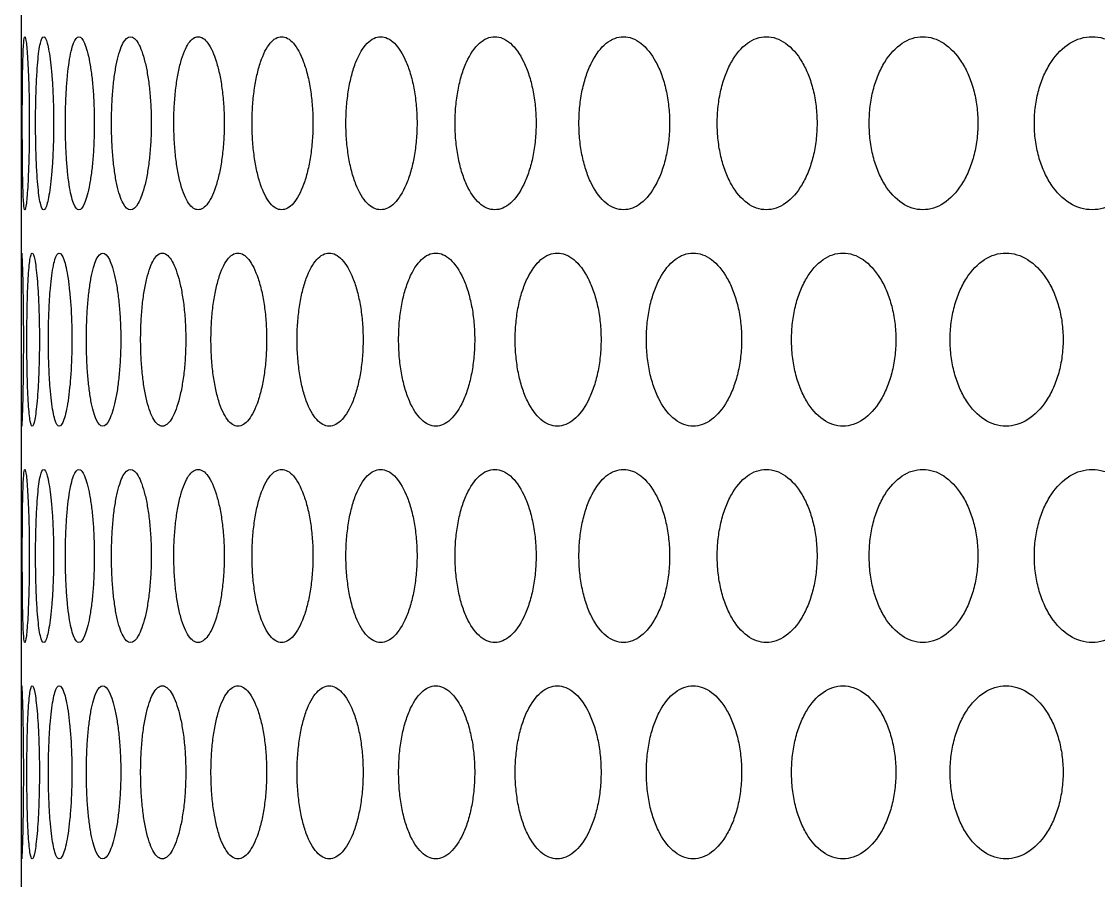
# Model space of a CAD drawing. Header units: millimetres. Extents: x 324 to 7054, y -67 to 2159.
# Drawn here: x 543.51 to 593.29, y 344 to 383.7 of the extents above; entities that cross this region are included whole.
import ezdxf

# ---------------------------------------------------------------- set-up
doc = ezdxf.new("R2010")
doc.units = ezdxf.units.MM
doc.header["$LTSCALE"] = 153.67
doc.layers.get('0').update_dxf_attribs({"linetype": 'CONTINUOUS'})
doc.layers.add('02___PRT_ALL_AXES', color=7, linetype='CONTINUOUS')

msp = doc.modelspace()

# ---------------------------------------------------------------- linework, layer by layer
at = {"linetype": 'Continuous'}
msp.add_line((543.51376, 232.49176), (543.51376, 776), dxfattribs=at)
at = {"layer": '02___PRT_ALL_AXES', "linetype": 'Continuous'}
for points, knots in [([(543.54897, 379), (543.54898, 379.26583), (543.54997, 379.78945), (543.55458, 380.54514), (543.56255, 381.23528), (543.57847, 382.04859), (543.60958, 382.7909), (543.66656, 383.10456), (543.73722, 382.79082), (543.79596, 382.05038), (543.83408, 381.2386), (543.85614, 380.54817), (543.8703, 379.79095), (543.87352, 379.2663), (543.87355, 379)], [0, 0, 0, 0, 0.0625, 0.125, 0.1875, 0.25, 0.375, 0.5, 0.625, 0.75, 0.8125, 0.875, 0.9375, 1, 1, 1, 1]), ([(544.1631, 379), (544.16313, 379.26583), (544.16742, 379.78945), (544.1867, 380.54514), (544.21818, 381.23528), (544.27648, 382.04859), (544.37808, 382.7909), (544.5352, 383.10456), (544.70566, 382.79082), (544.83471, 382.05038), (544.9151, 381.2386), (544.96067, 380.54817), (544.98953, 379.79095), (544.99606, 379.2663), (544.9961, 379)], [0, 0, 0, 0, 0.0625, 0.125, 0.1875, 0.25, 0.375, 0.5, 0.625, 0.75, 0.8125, 0.875, 0.9375, 1, 1, 1, 1]), ([(545.53917, 379), (545.53923, 379.26583), (545.5468, 379.78945), (545.58068, 380.54514), (545.63554, 381.23528), (545.73598, 382.04859), (545.90767, 382.7909), (546.1643, 383.10456), (546.43388, 382.79082), (546.63272, 382.05038), (546.75506, 381.2386), (546.82397, 380.54817), (546.8674, 379.79095), (546.87721, 379.2663), (546.87727, 379)], [0, 0, 0, 0, 0.0625, 0.125, 0.1875, 0.25, 0.375, 0.5, 0.625, 0.75, 0.8125, 0.875, 0.9375, 1, 1, 1, 1]), ([(547.67169, 379), (547.67177, 379.26583), (547.6826, 379.78945), (547.73093, 380.54514), (547.80896, 381.23528), (547.95114, 382.04859), (548.19223, 382.7909), (548.54734, 383.10456), (548.91497, 382.79082), (549.1828, 382.05038), (549.34661, 381.2386), (549.43857, 380.54817), (549.4964, 379.79095), (549.50944, 379.2663), (549.50953, 379)], [0, 0, 0, 0, 0.0625, 0.125, 0.1875, 0.25, 0.375, 0.5, 0.625, 0.75, 0.8125, 0.875, 0.9375, 1, 1, 1, 1]), ([(550.55212, 379), (550.55221, 379.26583), (550.56625, 379.78945), (550.62886, 380.54514), (550.72974, 381.23528), (550.91309, 382.04859), (551.22262, 382.7909), (551.67478, 383.10456), (552.13898, 382.79082), (552.47474, 382.05038), (552.67935, 381.2386), (552.794, 380.54817), (552.866, 379.79095), (552.88223, 379.2663), (552.88234, 379)], [0, 0, 0, 0, 0.0625, 0.125, 0.1875, 0.25, 0.375, 0.5, 0.625, 0.75, 0.8125, 0.875, 0.9375, 1, 1, 1, 1]), ([(554.16892, 379), (554.16904, 379.26583), (554.18623, 379.78945), (554.26285, 380.54514), (554.38618, 381.23528), (554.60997, 382.04859), (554.98669, 382.7909), (555.53411, 383.10456), (556.09303, 382.79082), (556.49536, 382.05038), (556.73996, 381.2386), (556.87683, 380.54817), (556.96272, 379.79095), (556.98207, 379.2663), (556.9822, 379)], [0, 0, 0, 0, 0.0625, 0.125, 0.1875, 0.25, 0.375, 0.5, 0.625, 0.75, 0.8125, 0.875, 0.9375, 1, 1, 1, 1]), ([(558.50763, 379), (558.50776, 379.26583), (558.52804, 379.78945), (558.61837, 380.54514), (558.76365, 381.23528), (559.02698, 382.04859), (559.4694, 382.7909), (560.10987, 383.10456), (560.76126, 382.79082), (561.22856, 382.05038), (561.51217, 381.2386), (561.67073, 380.54817), (561.77015, 379.79095), (561.79255, 379.2663), (561.79269, 379)], [0, 0, 0, 0, 0.0625, 0.125, 0.1875, 0.25, 0.375, 0.5, 0.625, 0.75, 0.8125, 0.875, 0.9375, 1, 1, 1, 1]), ([(563.55087, 379), (563.55102, 379.26583), (563.5743, 379.78945), (563.67798, 380.54514), (563.84463, 381.23528), (564.14645, 382.04859), (564.65278, 382.7909), (565.38375, 383.10456), (566.12501, 382.79082), (566.65541, 382.05038), (566.97689, 381.2386), (567.1565, 380.54817), (567.26906, 379.79095), (567.29441, 379.2663), (567.29457, 379)], [0, 0, 0, 0, 0.0625, 0.125, 0.1875, 0.25, 0.375, 0.5, 0.625, 0.75, 0.8125, 0.875, 0.9375, 1, 1, 1, 1]), ([(569.27845, 379), (569.27862, 379.26583), (569.30481, 379.78945), (569.42143, 380.54514), (569.60878, 381.23528), (569.94788, 382.04859), (570.5161, 382.7909), (571.33464, 383.10456), (572.16281, 382.79082), (572.75417, 382.05038), (573.11225, 381.2386), (573.31217, 380.54817), (573.43743, 379.79095), (573.46563, 379.2663), (573.46581, 379)], [0, 0, 0, 0, 0.0625, 0.125, 0.1875, 0.25, 0.375, 0.5, 0.625, 0.75, 0.8125, 0.875, 0.9375, 1, 1, 1, 1]), ([(575.66745, 379), (575.66764, 379.26583), (575.69664, 379.78945), (575.82572, 380.54514), (576.03302, 381.23528), (576.40804, 382.04859), (577.03589, 382.7909), (577.93872, 383.10456), (578.85047, 382.79082), (579.50044, 382.05038), (579.89367, 381.2386), (580.11312, 380.54817), (580.25057, 379.79095), (580.28151, 379.2663), (580.28171, 379)], [0, 0, 0, 0, 0.0625, 0.125, 0.1875, 0.25, 0.375, 0.5, 0.625, 0.75, 0.8125, 0.875, 0.9375, 1, 1, 1, 1]), ([(582.69229, 379), (582.6925, 379.26583), (582.72419, 379.78945), (582.86522, 380.54514), (583.09165, 381.23528), (583.50109, 382.04859), (584.18604, 382.7909), (585.16954, 383.10456), (586.16123, 382.79082), (586.86721, 382.05038), (587.29402, 381.2386), (587.53212, 380.54817), (587.6812, 379.79095), (587.71476, 379.2663), (587.71498, 379)], [0, 0, 0, 0, 0.0625, 0.125, 0.1875, 0.25, 0.375, 0.5, 0.625, 0.75, 0.8125, 0.875, 0.9375, 1, 1, 1, 1]), ([(590.32485, 379), (590.32508, 379.26583), (590.35933, 379.78945), (590.51175, 380.54514), (590.7564, 381.23528), (591.19862, 382.04859), (591.93793, 382.7909), (592.99818, 383.10456), (594.06584, 382.79082), (594.825, 382.05038), (595.28367, 381.2386), (595.53947, 380.54817), (595.6996, 379.79095), (595.73563, 379.2663), (595.73587, 379)], [0, 0, 0, 0, 0.0625, 0.125, 0.1875, 0.25, 0.375, 0.5, 0.625, 0.75, 0.8125, 0.875, 0.9375, 1, 1, 1, 1]), ([(543.87355, 379), (543.87352, 378.73417), (543.87031, 378.21055), (543.85621, 377.45486), (543.83421, 376.76472), (543.79609, 375.95141), (543.73727, 375.2091), (543.66644, 374.89544), (543.60963, 375.20918), (543.57853, 375.94962), (543.5626, 376.7614), (543.5546, 377.45183), (543.54998, 378.20905), (543.54898, 378.7337), (543.54897, 379)], [0, 0, 0, 0, 0.0625, 0.125, 0.1875, 0.25, 0.375, 0.5, 0.625, 0.75, 0.8125, 0.875, 0.9375, 1, 1, 1, 1]), ([(544.9961, 379), (544.99606, 378.73417), (544.98955, 378.21055), (544.96082, 377.45486), (544.91537, 376.76472), (544.83498, 375.95141), (544.70579, 375.2091), (544.53489, 374.89544), (544.37821, 375.20918), (544.27668, 375.94962), (544.21837, 376.7614), (544.1868, 377.45183), (544.16744, 378.20905), (544.16313, 378.7337), (544.1631, 379)], [0, 0, 0, 0, 0.0625, 0.125, 0.1875, 0.25, 0.375, 0.5, 0.625, 0.75, 0.8125, 0.875, 0.9375, 1, 1, 1, 1]), ([(546.87727, 379), (546.8772, 378.73417), (546.86743, 378.21055), (546.82418, 377.45486), (546.75548, 376.76472), (546.63313, 375.95141), (546.43409, 375.2091), (546.1638, 374.89544), (545.90788, 375.20918), (545.73632, 375.94962), (545.63588, 376.7614), (545.58085, 377.45183), (545.54683, 378.20905), (545.53922, 378.7337), (545.53917, 379)], [0, 0, 0, 0, 0.0625, 0.125, 0.1875, 0.25, 0.375, 0.5, 0.625, 0.75, 0.8125, 0.875, 0.9375, 1, 1, 1, 1]), ([(549.50953, 379), (549.50944, 378.73417), (549.49645, 378.21055), (549.43885, 377.45486), (549.34716, 376.76472), (549.18335, 375.95141), (548.91525, 375.2091), (548.54665, 374.89544), (548.19252, 375.20918), (547.95162, 375.94962), (547.80944, 376.7614), (547.73117, 377.45183), (547.68264, 378.20905), (547.67176, 378.7337), (547.67169, 379)], [0, 0, 0, 0, 0.0625, 0.125, 0.1875, 0.25, 0.375, 0.5, 0.625, 0.75, 0.8125, 0.875, 0.9375, 1, 1, 1, 1]), ([(552.88234, 379), (552.88223, 378.73417), (552.86606, 378.21055), (552.79436, 377.45486), (552.68004, 376.76472), (552.47542, 375.95141), (552.13934, 375.2091), (551.67391, 374.89544), (551.22298, 375.20918), (550.91371, 375.94962), (550.73035, 376.7614), (550.62917, 377.45183), (550.56631, 378.20905), (550.55221, 378.7337), (550.55212, 379)], [0, 0, 0, 0, 0.0625, 0.125, 0.1875, 0.25, 0.375, 0.5, 0.625, 0.75, 0.8125, 0.875, 0.9375, 1, 1, 1, 1]), ([(556.9822, 379), (556.98207, 378.73417), (556.96279, 378.21055), (556.87726, 377.45486), (556.74078, 376.76472), (556.49618, 375.95141), (556.09346, 375.2091), (555.53306, 374.89544), (554.98713, 375.20918), (554.61072, 375.94962), (554.38693, 376.7614), (554.26324, 377.45183), (554.1863, 378.20905), (554.16904, 378.7337), (554.16892, 379)], [0, 0, 0, 0, 0.0625, 0.125, 0.1875, 0.25, 0.375, 0.5, 0.625, 0.75, 0.8125, 0.875, 0.9375, 1, 1, 1, 1]), ([(561.79269, 379), (561.79254, 378.73417), (561.77024, 378.21055), (561.67122, 377.45486), (561.51313, 376.76472), (561.22951, 375.95141), (560.76177, 375.2091), (560.10864, 374.89544), (559.4699, 375.20918), (559.02787, 375.94962), (558.76453, 376.7614), (558.61883, 377.45183), (558.52812, 378.20905), (558.50776, 378.7337), (558.50763, 379)], [0, 0, 0, 0, 0.0625, 0.125, 0.1875, 0.25, 0.375, 0.5, 0.625, 0.75, 0.8125, 0.875, 0.9375, 1, 1, 1, 1]), ([(567.29457, 379), (567.29441, 378.73417), (567.26915, 378.21055), (567.15706, 377.45486), (566.97798, 376.76472), (566.65649, 375.95141), (566.12559, 375.2091), (565.38235, 374.89544), (564.65336, 375.20918), (564.14747, 375.94962), (563.84564, 376.7614), (563.6785, 377.45183), (563.57439, 378.20905), (563.55102, 378.7337), (563.55087, 379)], [0, 0, 0, 0, 0.0625, 0.125, 0.1875, 0.25, 0.375, 0.5, 0.625, 0.75, 0.8125, 0.875, 0.9375, 1, 1, 1, 1]), ([(573.46581, 379), (573.46563, 378.73417), (573.43753, 378.21055), (573.3128, 377.45486), (573.11345, 376.76472), (572.75537, 375.95141), (572.16345, 375.2091), (571.33308, 374.89544), (570.51675, 375.20918), (569.94902, 375.94962), (569.60992, 376.7614), (569.42201, 377.45183), (569.30491, 378.20905), (569.27862, 378.7337), (569.27845, 379)], [0, 0, 0, 0, 0.0625, 0.125, 0.1875, 0.25, 0.375, 0.5, 0.625, 0.75, 0.8125, 0.875, 0.9375, 1, 1, 1, 1]), ([(580.28171, 379), (580.2815, 378.73417), (580.25068, 378.21055), (580.11381, 377.45486), (579.89499, 376.76472), (579.50176, 375.95141), (578.85118, 375.2091), (577.93699, 374.89544), (577.0366, 375.20918), (576.40931, 375.94962), (576.03428, 376.7614), (575.82636, 377.45183), (575.69674, 378.20905), (575.66764, 378.7337), (575.66745, 379)], [0, 0, 0, 0, 0.0625, 0.125, 0.1875, 0.25, 0.375, 0.5, 0.625, 0.75, 0.8125, 0.875, 0.9375, 1, 1, 1, 1]), ([(587.71498, 379), (587.71475, 378.73417), (587.68133, 378.21055), (587.53286, 377.45486), (587.29546, 376.76472), (586.86864, 375.95141), (586.16201, 375.2091), (585.16767, 374.89544), (584.18681, 375.20918), (583.50247, 375.94962), (583.09302, 376.7614), (582.86592, 377.45183), (582.7243, 378.20905), (582.6925, 378.7337), (582.69229, 379)], [0, 0, 0, 0, 0.0625, 0.125, 0.1875, 0.25, 0.375, 0.5, 0.625, 0.75, 0.8125, 0.875, 0.9375, 1, 1, 1, 1]), ([(595.73587, 379), (595.73563, 378.73417), (595.69973, 378.21055), (595.54027, 377.45486), (595.28522, 376.76472), (594.82653, 375.95141), (594.06667, 375.2091), (592.99616, 374.89544), (591.93877, 375.20918), (591.20011, 375.94962), (590.75789, 376.7614), (590.51251, 377.45183), (590.35946, 378.20905), (590.32508, 378.7337), (590.32485, 379)], [0, 0, 0, 0, 0.0625, 0.125, 0.1875, 0.25, 0.375, 0.5, 0.625, 0.75, 0.8125, 0.875, 0.9375, 1, 1, 1, 1]), ([(543.51376, 372.64766), (543.51376, 372.66388), (543.51391, 372.88757), (543.51862, 373.10456), (543.53924, 372.79082), (543.56273, 372.05038), (543.57964, 371.2386), (543.5899, 370.54817), (543.59669, 369.79095), (543.59826, 369.2663), (543.59827, 369)], [0, 0, 0, 0, 0.01486274, 0.21189019, 0.40891765, 0.6059451, 0.70445882, 0.80297255, 0.90148627, 1, 1, 1, 1]), ([(543.76057, 369), (543.76059, 369.26583), (543.76323, 369.78945), (543.77518, 370.54514), (543.79491, 371.23528), (543.83204, 372.04859), (543.89843, 372.7909), (544.00553, 373.10456), (544.12615, 372.79082), (544.2201, 372.05038), (544.27938, 371.2386), (544.31321, 370.54817), (544.33473, 369.79095), (544.33961, 369.2663), (544.33964, 369)], [0, 0, 0, 0, 0.0625, 0.125, 0.1875, 0.25, 0.375, 0.5, 0.625, 0.75, 0.8125, 0.875, 0.9375, 1, 1, 1, 1]), ([(544.75617, 369), (544.75621, 369.26583), (544.76214, 369.78945), (544.78873, 370.54514), (544.83193, 371.23528), (544.91134, 372.04859), (545.04805, 372.7909), (545.25503, 373.10456), (545.47516, 372.79082), (545.63919, 372.05038), (545.7406, 371.2386), (545.79787, 370.54817), (545.83403, 369.79095), (545.8422, 369.2663), (545.84226, 369)], [0, 0, 0, 0, 0.0625, 0.125, 0.1875, 0.25, 0.375, 0.5, 0.625, 0.75, 0.8125, 0.875, 0.9375, 1, 1, 1, 1]), ([(546.51134, 369), (546.5114, 369.26583), (546.52061, 369.78945), (546.56174, 370.54514), (546.62822, 371.23528), (546.74959, 372.04859), (546.95608, 372.7909), (547.2621, 373.10456), (547.58087, 372.79082), (547.81432, 372.05038), (547.95747, 371.2386), (548.03794, 370.54817), (548.08859, 369.79095), (548.10003, 369.2663), (548.1001, 369)], [0, 0, 0, 0, 0.0625, 0.125, 0.1875, 0.25, 0.375, 0.5, 0.625, 0.75, 0.8125, 0.875, 0.9375, 1, 1, 1, 1]), ([(549.01907, 369), (549.01915, 369.26583), (549.03159, 369.78945), (549.08709, 370.54514), (549.17659, 371.23528), (549.33944, 372.04859), (549.61488, 372.7909), (550.01872, 373.10456), (550.43485, 372.79082), (550.73679, 372.05038), (550.92109, 371.2386), (551.02445, 370.54817), (551.0894, 369.79095), (551.10404, 369.2663), (551.10414, 369)], [0, 0, 0, 0, 0.0625, 0.125, 0.1875, 0.25, 0.375, 0.5, 0.625, 0.75, 0.8125, 0.875, 0.9375, 1, 1, 1, 1]), ([(552.26931, 369), (552.26942, 369.26583), (552.28504, 369.78945), (552.35469, 370.54514), (552.46685, 371.23528), (552.67052, 372.04859), (553.01382, 372.7909), (553.51386, 373.10456), (554.02567, 372.79082), (554.3949, 372.05038), (554.61962, 371.2386), (554.74544, 370.54817), (554.82443, 369.79095), (554.84223, 369.2663), (554.84234, 369)], [0, 0, 0, 0, 0.0625, 0.125, 0.1875, 0.25, 0.375, 0.5, 0.625, 0.75, 0.8125, 0.875, 0.9375, 1, 1, 1, 1]), ([(556.24906, 369), (556.24918, 369.26583), (556.26793, 369.78945), (556.35145, 370.54514), (556.48581, 371.23528), (556.7295, 372.04859), (557.13927, 372.7909), (557.73351, 373.10456), (558.33897, 372.79082), (558.77401, 372.05038), (559.03824, 371.2386), (559.18603, 370.54817), (559.27873, 369.79095), (559.29962, 369.2663), (559.29975, 369)], [0, 0, 0, 0, 0.0625, 0.125, 0.1875, 0.25, 0.375, 0.5, 0.625, 0.75, 0.8125, 0.875, 0.9375, 1, 1, 1, 1]), ([(560.94238, 369), (560.94252, 369.26583), (560.96431, 369.78945), (561.06137, 370.54514), (561.21741, 371.23528), (561.50012, 372.04859), (561.97474, 372.7909), (562.6608, 373.10456), (563.35748, 372.79082), (563.85658, 372.05038), (564.15927, 371.2386), (564.32844, 370.54817), (564.43448, 369.79095), (564.45837, 369.2663), (564.45852, 369)], [0, 0, 0, 0, 0.0625, 0.125, 0.1875, 0.25, 0.375, 0.5, 0.625, 0.75, 0.8125, 0.875, 0.9375, 1, 1, 1, 1]), ([(566.33048, 369), (566.33065, 369.26583), (566.3554, 369.78945), (566.4656, 370.54514), (566.64269, 371.23528), (566.96331, 372.04859), (567.50086, 372.7909), (568.276, 373.10456), (569.0611, 372.79082), (569.62227, 372.05038), (569.96221, 371.2386), (570.15207, 370.54817), (570.27104, 369.79095), (570.29783, 369.2663), (570.29801, 369)], [0, 0, 0, 0, 0.0625, 0.125, 0.1875, 0.25, 0.375, 0.5, 0.625, 0.75, 0.8125, 0.875, 0.9375, 1, 1, 1, 1]), ([(572.39181, 369), (572.39199, 369.26583), (572.4196, 369.78945), (572.54251, 370.54514), (572.73994, 371.23528), (573.09717, 372.04859), (573.69551, 372.7909), (574.55662, 373.10456), (575.42702, 372.79082), (576.048, 372.05038), (576.42384, 371.2386), (576.63363, 370.54817), (576.76505, 369.79095), (576.79463, 369.2663), (576.79483, 369)], [0, 0, 0, 0, 0.0625, 0.125, 0.1875, 0.25, 0.375, 0.5, 0.625, 0.75, 0.8125, 0.875, 0.9375, 1, 1, 1, 1]), ([(579.10209, 369), (579.10229, 369.26583), (579.13265, 369.78945), (579.26777, 370.54514), (579.48475, 371.23528), (579.87717, 372.04859), (580.5339, 372.7909), (581.47754, 373.10456), (582.42974, 372.79082), (583.10805, 372.05038), (583.51827, 371.2386), (583.74717, 370.54817), (583.8905, 369.79095), (583.92276, 369.2663), (583.92298, 369)], [0, 0, 0, 0, 0.0625, 0.125, 0.1875, 0.25, 0.375, 0.5, 0.625, 0.75, 0.8125, 0.875, 0.9375, 1, 1, 1, 1]), ([(586.43446, 369), (586.43468, 369.26583), (586.46766, 369.78945), (586.61446, 370.54514), (586.85012, 371.23528), (587.27617, 372.04859), (587.98865, 372.7909), (589.01104, 373.10456), (590.04123, 372.79082), (590.77416, 372.05038), (591.21713, 371.2386), (591.4642, 370.54817), (591.61888, 369.79095), (591.6537, 369.2663), (591.65392, 369)], [0, 0, 0, 0, 0.0625, 0.125, 0.1875, 0.25, 0.375, 0.5, 0.625, 0.75, 0.8125, 0.875, 0.9375, 1, 1, 1, 1]), ([(543.59827, 369), (543.59826, 368.73417), (543.5967, 368.21055), (543.58994, 367.45486), (543.5797, 366.76472), (543.56278, 365.95141), (543.53925, 365.2091), (543.51859, 364.89544), (543.51391, 365.11256), (543.51376, 365.33602), (543.51376, 365.35237)], [0, 0, 0, 0, 0.09850114, 0.19700229, 0.29550343, 0.39400458, 0.59100686, 0.78800915, 0.98501144, 1, 1, 1, 1]), ([(544.33964, 369), (544.33961, 368.73417), (544.33475, 368.21055), (544.31332, 367.45486), (544.27958, 366.76472), (544.22029, 365.95141), (544.12624, 365.2091), (544.00532, 364.89544), (543.89852, 365.20918), (543.83217, 365.94962), (543.79504, 366.7614), (543.77524, 367.45183), (543.76324, 368.20905), (543.76058, 368.7337), (543.76057, 369)], [0, 0, 0, 0, 0.0625, 0.125, 0.1875, 0.25, 0.375, 0.5, 0.625, 0.75, 0.8125, 0.875, 0.9375, 1, 1, 1, 1]), ([(545.84226, 369), (545.8422, 368.73417), (545.83406, 368.21055), (545.79805, 367.45486), (545.74095, 366.76472), (545.63953, 365.95141), (545.47533, 365.2091), (545.25462, 364.89544), (545.04822, 365.20918), (544.91161, 365.94962), (544.83219, 366.7614), (544.78887, 367.45183), (544.76216, 368.20905), (544.7562, 368.7337), (544.75617, 369)], [0, 0, 0, 0, 0.0625, 0.125, 0.1875, 0.25, 0.375, 0.5, 0.625, 0.75, 0.8125, 0.875, 0.9375, 1, 1, 1, 1]), ([(548.1001, 369), (548.10003, 368.73417), (548.08864, 368.21055), (548.03819, 367.45486), (547.95795, 366.76472), (547.8148, 365.95141), (547.58111, 365.2091), (547.26151, 364.89544), (546.95633, 365.20918), (546.75, 365.94962), (546.62862, 366.7614), (546.56194, 367.45183), (546.52064, 368.20905), (546.5114, 368.7337), (546.51134, 369)], [0, 0, 0, 0, 0.0625, 0.125, 0.1875, 0.25, 0.375, 0.5, 0.625, 0.75, 0.8125, 0.875, 0.9375, 1, 1, 1, 1]), ([(551.10414, 369), (551.10404, 368.73417), (551.08945, 368.21055), (551.02477, 367.45486), (550.92172, 366.76472), (550.73741, 365.95141), (550.43517, 365.2091), (550.01794, 364.89544), (549.61521, 365.20918), (549.33999, 365.94962), (549.17713, 366.7614), (549.08737, 367.45183), (549.03164, 368.20905), (549.01915, 368.7337), (549.01907, 369)], [0, 0, 0, 0, 0.0625, 0.125, 0.1875, 0.25, 0.375, 0.5, 0.625, 0.75, 0.8125, 0.875, 0.9375, 1, 1, 1, 1]), ([(554.84234, 369), (554.84223, 368.73417), (554.82449, 368.21055), (554.74584, 367.45486), (554.62038, 366.76472), (554.39565, 365.95141), (554.02607, 365.2091), (553.5129, 364.89544), (553.01421, 365.20918), (552.67121, 365.94962), (552.46753, 366.7614), (552.35504, 367.45183), (552.2851, 368.20905), (552.26941, 368.7337), (552.26931, 369)], [0, 0, 0, 0, 0.0625, 0.125, 0.1875, 0.25, 0.375, 0.5, 0.625, 0.75, 0.8125, 0.875, 0.9375, 1, 1, 1, 1]), ([(559.29975, 369), (559.29961, 368.73417), (559.27881, 368.21055), (559.18649, 367.45486), (559.03913, 366.76472), (558.77489, 365.95141), (558.33944, 365.2091), (557.73237, 364.89544), (557.13974, 365.20918), (556.73032, 365.94962), (556.48663, 366.7614), (556.35186, 367.45183), (556.268, 368.20905), (556.24918, 368.7337), (556.24906, 369)], [0, 0, 0, 0, 0.0625, 0.125, 0.1875, 0.25, 0.375, 0.5, 0.625, 0.75, 0.8125, 0.875, 0.9375, 1, 1, 1, 1]), ([(564.45852, 369), (564.45836, 368.73417), (564.43457, 368.21055), (564.32896, 367.45486), (564.16029, 366.76472), (563.85759, 365.95141), (563.35802, 365.2091), (562.65949, 364.89544), (561.97528, 365.20918), (561.50108, 365.94962), (561.21836, 366.7614), (561.06185, 367.45183), (560.96439, 368.20905), (560.94252, 368.7337), (560.94238, 369)], [0, 0, 0, 0, 0.0625, 0.125, 0.1875, 0.25, 0.375, 0.5, 0.625, 0.75, 0.8125, 0.875, 0.9375, 1, 1, 1, 1]), ([(570.29801, 369), (570.29783, 368.73417), (570.27114, 368.21055), (570.15267, 367.45486), (569.96336, 366.76472), (569.62341, 365.95141), (569.06171, 365.2091), (568.27451, 364.89544), (567.50147, 365.20918), (566.96439, 365.94962), (566.64376, 366.7614), (566.46615, 367.45183), (566.35549, 368.20905), (566.33064, 368.7337), (566.33048, 369)], [0, 0, 0, 0, 0.0625, 0.125, 0.1875, 0.25, 0.375, 0.5, 0.625, 0.75, 0.8125, 0.875, 0.9375, 1, 1, 1, 1]), ([(576.79483, 369), (576.79463, 368.73417), (576.76516, 368.21055), (576.63429, 367.45486), (576.4251, 366.76472), (576.04926, 365.95141), (575.42769, 365.2091), (574.55498, 364.89544), (573.69619, 365.20918), (573.09838, 365.94962), (572.74114, 366.7614), (572.54312, 367.45183), (572.4197, 368.20905), (572.39199, 368.7337), (572.39181, 369)], [0, 0, 0, 0, 0.0625, 0.125, 0.1875, 0.25, 0.375, 0.5, 0.625, 0.75, 0.8125, 0.875, 0.9375, 1, 1, 1, 1]), ([(583.92298, 369), (583.92276, 368.73417), (583.89062, 368.21055), (583.74788, 367.45486), (583.51966, 366.76472), (583.10943, 365.95141), (582.43048, 365.2091), (581.47574, 364.89544), (580.53464, 365.20918), (579.8785, 365.94962), (579.48607, 366.7614), (579.26845, 367.45183), (579.13276, 368.20905), (579.10228, 368.7337), (579.10209, 369)], [0, 0, 0, 0, 0.0625, 0.125, 0.1875, 0.25, 0.375, 0.5, 0.625, 0.75, 0.8125, 0.875, 0.9375, 1, 1, 1, 1]), ([(591.65392, 369), (591.65369, 368.73417), (591.61901, 368.21055), (591.46497, 367.45486), (591.21862, 366.76472), (590.77565, 365.95141), (590.04203, 365.2091), (589.00909, 364.89544), (587.98946, 365.20918), (587.2776, 365.94962), (586.85155, 366.7614), (586.6152, 367.45183), (586.46779, 368.20905), (586.43468, 368.7337), (586.43446, 369)], [0, 0, 0, 0, 0.0625, 0.125, 0.1875, 0.25, 0.375, 0.5, 0.625, 0.75, 0.8125, 0.875, 0.9375, 1, 1, 1, 1]), ([(543.54897, 359), (543.54898, 359.26583), (543.54997, 359.78945), (543.55458, 360.54514), (543.56255, 361.23528), (543.57847, 362.04859), (543.60958, 362.7909), (543.66656, 363.10456), (543.73722, 362.79082), (543.79596, 362.05038), (543.83408, 361.2386), (543.85614, 360.54817), (543.8703, 359.79095), (543.87352, 359.2663), (543.87355, 359)], [0, 0, 0, 0, 0.0625, 0.125, 0.1875, 0.25, 0.375, 0.5, 0.625, 0.75, 0.8125, 0.875, 0.9375, 1, 1, 1, 1]), ([(544.1631, 359), (544.16313, 359.26583), (544.16742, 359.78945), (544.1867, 360.54514), (544.21818, 361.23528), (544.27648, 362.04859), (544.37808, 362.7909), (544.5352, 363.10456), (544.70566, 362.79082), (544.83471, 362.05038), (544.9151, 361.2386), (544.96067, 360.54817), (544.98953, 359.79095), (544.99606, 359.2663), (544.9961, 359)], [0, 0, 0, 0, 0.0625, 0.125, 0.1875, 0.25, 0.375, 0.5, 0.625, 0.75, 0.8125, 0.875, 0.9375, 1, 1, 1, 1]), ([(545.53917, 359), (545.53923, 359.26583), (545.5468, 359.78945), (545.58068, 360.54514), (545.63554, 361.23528), (545.73598, 362.04859), (545.90767, 362.7909), (546.1643, 363.10456), (546.43388, 362.79082), (546.63272, 362.05038), (546.75506, 361.2386), (546.82397, 360.54817), (546.8674, 359.79095), (546.87721, 359.2663), (546.87727, 359)], [0, 0, 0, 0, 0.0625, 0.125, 0.1875, 0.25, 0.375, 0.5, 0.625, 0.75, 0.8125, 0.875, 0.9375, 1, 1, 1, 1]), ([(547.67169, 359), (547.67177, 359.26583), (547.6826, 359.78945), (547.73093, 360.54514), (547.80896, 361.23528), (547.95114, 362.04859), (548.19223, 362.7909), (548.54734, 363.10456), (548.91497, 362.79082), (549.1828, 362.05038), (549.34661, 361.2386), (549.43857, 360.54817), (549.4964, 359.79095), (549.50944, 359.2663), (549.50953, 359)], [0, 0, 0, 0, 0.0625, 0.125, 0.1875, 0.25, 0.375, 0.5, 0.625, 0.75, 0.8125, 0.875, 0.9375, 1, 1, 1, 1]), ([(550.55212, 359), (550.55221, 359.26583), (550.56625, 359.78945), (550.62886, 360.54514), (550.72974, 361.23528), (550.91309, 362.04859), (551.22262, 362.7909), (551.67478, 363.10456), (552.13898, 362.79082), (552.47474, 362.05038), (552.67935, 361.2386), (552.794, 360.54817), (552.866, 359.79095), (552.88223, 359.2663), (552.88234, 359)], [0, 0, 0, 0, 0.0625, 0.125, 0.1875, 0.25, 0.375, 0.5, 0.625, 0.75, 0.8125, 0.875, 0.9375, 1, 1, 1, 1]), ([(554.16892, 359), (554.16904, 359.26583), (554.18623, 359.78945), (554.26285, 360.54514), (554.38618, 361.23528), (554.60997, 362.04859), (554.98669, 362.7909), (555.53411, 363.10456), (556.09303, 362.79082), (556.49536, 362.05038), (556.73996, 361.2386), (556.87683, 360.54817), (556.96272, 359.79095), (556.98207, 359.2663), (556.9822, 359)], [0, 0, 0, 0, 0.0625, 0.125, 0.1875, 0.25, 0.375, 0.5, 0.625, 0.75, 0.8125, 0.875, 0.9375, 1, 1, 1, 1]), ([(558.50763, 359), (558.50776, 359.26583), (558.52804, 359.78945), (558.61837, 360.54514), (558.76365, 361.23528), (559.02698, 362.04859), (559.4694, 362.7909), (560.10987, 363.10456), (560.76126, 362.79082), (561.22856, 362.05038), (561.51217, 361.2386), (561.67073, 360.54817), (561.77015, 359.79095), (561.79255, 359.2663), (561.79269, 359)], [0, 0, 0, 0, 0.0625, 0.125, 0.1875, 0.25, 0.375, 0.5, 0.625, 0.75, 0.8125, 0.875, 0.9375, 1, 1, 1, 1]), ([(563.55087, 359), (563.55102, 359.26583), (563.5743, 359.78945), (563.67798, 360.54514), (563.84463, 361.23528), (564.14645, 362.04859), (564.65278, 362.7909), (565.38375, 363.10456), (566.12501, 362.79082), (566.65541, 362.05038), (566.97689, 361.2386), (567.1565, 360.54817), (567.26906, 359.79095), (567.29441, 359.2663), (567.29457, 359)], [0, 0, 0, 0, 0.0625, 0.125, 0.1875, 0.25, 0.375, 0.5, 0.625, 0.75, 0.8125, 0.875, 0.9375, 1, 1, 1, 1]), ([(569.27845, 359), (569.27862, 359.26583), (569.30481, 359.78945), (569.42143, 360.54514), (569.60878, 361.23528), (569.94788, 362.04859), (570.5161, 362.7909), (571.33464, 363.10456), (572.16281, 362.79082), (572.75417, 362.05038), (573.11225, 361.2386), (573.31217, 360.54817), (573.43743, 359.79095), (573.46563, 359.2663), (573.46581, 359)], [0, 0, 0, 0, 0.0625, 0.125, 0.1875, 0.25, 0.375, 0.5, 0.625, 0.75, 0.8125, 0.875, 0.9375, 1, 1, 1, 1]), ([(575.66745, 359), (575.66764, 359.26583), (575.69664, 359.78945), (575.82572, 360.54514), (576.03302, 361.23528), (576.40804, 362.04859), (577.03589, 362.7909), (577.93872, 363.10456), (578.85047, 362.79082), (579.50044, 362.05038), (579.89367, 361.2386), (580.11312, 360.54817), (580.25057, 359.79095), (580.28151, 359.2663), (580.28171, 359)], [0, 0, 0, 0, 0.0625, 0.125, 0.1875, 0.25, 0.375, 0.5, 0.625, 0.75, 0.8125, 0.875, 0.9375, 1, 1, 1, 1]), ([(582.69229, 359), (582.6925, 359.26583), (582.72419, 359.78945), (582.86522, 360.54514), (583.09165, 361.23528), (583.50109, 362.04859), (584.18604, 362.7909), (585.16954, 363.10456), (586.16123, 362.79082), (586.86721, 362.05038), (587.29402, 361.2386), (587.53212, 360.54817), (587.6812, 359.79095), (587.71476, 359.2663), (587.71498, 359)], [0, 0, 0, 0, 0.0625, 0.125, 0.1875, 0.25, 0.375, 0.5, 0.625, 0.75, 0.8125, 0.875, 0.9375, 1, 1, 1, 1]), ([(590.32485, 359), (590.32508, 359.26583), (590.35933, 359.78945), (590.51175, 360.54514), (590.7564, 361.23528), (591.19862, 362.04859), (591.93793, 362.7909), (592.99818, 363.10456), (594.06584, 362.79082), (594.825, 362.05038), (595.28367, 361.2386), (595.53947, 360.54817), (595.6996, 359.79095), (595.73563, 359.2663), (595.73587, 359)], [0, 0, 0, 0, 0.0625, 0.125, 0.1875, 0.25, 0.375, 0.5, 0.625, 0.75, 0.8125, 0.875, 0.9375, 1, 1, 1, 1]), ([(543.87355, 359), (543.87352, 358.73417), (543.87031, 358.21055), (543.85621, 357.45486), (543.83421, 356.76472), (543.79609, 355.95141), (543.73727, 355.2091), (543.66644, 354.89544), (543.60963, 355.20918), (543.57853, 355.94962), (543.5626, 356.7614), (543.5546, 357.45183), (543.54998, 358.20905), (543.54898, 358.7337), (543.54897, 359)], [0, 0, 0, 0, 0.0625, 0.125, 0.1875, 0.25, 0.375, 0.5, 0.625, 0.75, 0.8125, 0.875, 0.9375, 1, 1, 1, 1]), ([(544.9961, 359), (544.99606, 358.73417), (544.98955, 358.21055), (544.96082, 357.45486), (544.91537, 356.76472), (544.83498, 355.95141), (544.70579, 355.2091), (544.53489, 354.89544), (544.37821, 355.20918), (544.27668, 355.94962), (544.21837, 356.7614), (544.1868, 357.45183), (544.16744, 358.20905), (544.16313, 358.7337), (544.1631, 359)], [0, 0, 0, 0, 0.0625, 0.125, 0.1875, 0.25, 0.375, 0.5, 0.625, 0.75, 0.8125, 0.875, 0.9375, 1, 1, 1, 1]), ([(546.87727, 359), (546.8772, 358.73417), (546.86743, 358.21055), (546.82418, 357.45486), (546.75548, 356.76472), (546.63313, 355.95141), (546.43409, 355.2091), (546.1638, 354.89544), (545.90788, 355.20918), (545.73632, 355.94962), (545.63588, 356.7614), (545.58085, 357.45183), (545.54683, 358.20905), (545.53922, 358.7337), (545.53917, 359)], [0, 0, 0, 0, 0.0625, 0.125, 0.1875, 0.25, 0.375, 0.5, 0.625, 0.75, 0.8125, 0.875, 0.9375, 1, 1, 1, 1]), ([(549.50953, 359), (549.50944, 358.73417), (549.49645, 358.21055), (549.43885, 357.45486), (549.34716, 356.76472), (549.18335, 355.95141), (548.91525, 355.2091), (548.54665, 354.89544), (548.19252, 355.20918), (547.95162, 355.94962), (547.80944, 356.7614), (547.73117, 357.45183), (547.68264, 358.20905), (547.67176, 358.7337), (547.67169, 359)], [0, 0, 0, 0, 0.0625, 0.125, 0.1875, 0.25, 0.375, 0.5, 0.625, 0.75, 0.8125, 0.875, 0.9375, 1, 1, 1, 1]), ([(552.88234, 359), (552.88223, 358.73417), (552.86606, 358.21055), (552.79436, 357.45486), (552.68004, 356.76472), (552.47542, 355.95141), (552.13934, 355.2091), (551.67391, 354.89544), (551.22298, 355.20918), (550.91371, 355.94962), (550.73035, 356.7614), (550.62917, 357.45183), (550.56631, 358.20905), (550.55221, 358.7337), (550.55212, 359)], [0, 0, 0, 0, 0.0625, 0.125, 0.1875, 0.25, 0.375, 0.5, 0.625, 0.75, 0.8125, 0.875, 0.9375, 1, 1, 1, 1]), ([(556.9822, 359), (556.98207, 358.73417), (556.96279, 358.21055), (556.87726, 357.45486), (556.74078, 356.76472), (556.49618, 355.95141), (556.09346, 355.2091), (555.53306, 354.89544), (554.98713, 355.20918), (554.61072, 355.94962), (554.38693, 356.7614), (554.26324, 357.45183), (554.1863, 358.20905), (554.16904, 358.7337), (554.16892, 359)], [0, 0, 0, 0, 0.0625, 0.125, 0.1875, 0.25, 0.375, 0.5, 0.625, 0.75, 0.8125, 0.875, 0.9375, 1, 1, 1, 1]), ([(561.79269, 359), (561.79254, 358.73417), (561.77024, 358.21055), (561.67122, 357.45486), (561.51313, 356.76472), (561.22951, 355.95141), (560.76177, 355.2091), (560.10864, 354.89544), (559.4699, 355.20918), (559.02787, 355.94962), (558.76453, 356.7614), (558.61883, 357.45183), (558.52812, 358.20905), (558.50776, 358.7337), (558.50763, 359)], [0, 0, 0, 0, 0.0625, 0.125, 0.1875, 0.25, 0.375, 0.5, 0.625, 0.75, 0.8125, 0.875, 0.9375, 1, 1, 1, 1]), ([(567.29457, 359), (567.29441, 358.73417), (567.26915, 358.21055), (567.15706, 357.45486), (566.97798, 356.76472), (566.65649, 355.95141), (566.12559, 355.2091), (565.38235, 354.89544), (564.65336, 355.20918), (564.14747, 355.94962), (563.84564, 356.7614), (563.6785, 357.45183), (563.57439, 358.20905), (563.55102, 358.7337), (563.55087, 359)], [0, 0, 0, 0, 0.0625, 0.125, 0.1875, 0.25, 0.375, 0.5, 0.625, 0.75, 0.8125, 0.875, 0.9375, 1, 1, 1, 1]), ([(573.46581, 359), (573.46563, 358.73417), (573.43753, 358.21055), (573.3128, 357.45486), (573.11345, 356.76472), (572.75537, 355.95141), (572.16345, 355.2091), (571.33308, 354.89544), (570.51675, 355.20918), (569.94902, 355.94962), (569.60992, 356.7614), (569.42201, 357.45183), (569.30491, 358.20905), (569.27862, 358.7337), (569.27845, 359)], [0, 0, 0, 0, 0.0625, 0.125, 0.1875, 0.25, 0.375, 0.5, 0.625, 0.75, 0.8125, 0.875, 0.9375, 1, 1, 1, 1]), ([(580.28171, 359), (580.2815, 358.73417), (580.25068, 358.21055), (580.11381, 357.45486), (579.89499, 356.76472), (579.50176, 355.95141), (578.85118, 355.2091), (577.93699, 354.89544), (577.0366, 355.20918), (576.40931, 355.94962), (576.03428, 356.7614), (575.82636, 357.45183), (575.69674, 358.20905), (575.66764, 358.7337), (575.66745, 359)], [0, 0, 0, 0, 0.0625, 0.125, 0.1875, 0.25, 0.375, 0.5, 0.625, 0.75, 0.8125, 0.875, 0.9375, 1, 1, 1, 1]), ([(587.71498, 359), (587.71475, 358.73417), (587.68133, 358.21055), (587.53286, 357.45486), (587.29546, 356.76472), (586.86864, 355.95141), (586.16201, 355.2091), (585.16767, 354.89544), (584.18681, 355.20918), (583.50247, 355.94962), (583.09302, 356.7614), (582.86592, 357.45183), (582.7243, 358.20905), (582.6925, 358.7337), (582.69229, 359)], [0, 0, 0, 0, 0.0625, 0.125, 0.1875, 0.25, 0.375, 0.5, 0.625, 0.75, 0.8125, 0.875, 0.9375, 1, 1, 1, 1]), ([(595.73587, 359), (595.73563, 358.73417), (595.69973, 358.21055), (595.54027, 357.45486), (595.28522, 356.76472), (594.82653, 355.95141), (594.06667, 355.2091), (592.99616, 354.89544), (591.93877, 355.20918), (591.20011, 355.94962), (590.75789, 356.7614), (590.51251, 357.45183), (590.35946, 358.20905), (590.32508, 358.7337), (590.32485, 359)], [0, 0, 0, 0, 0.0625, 0.125, 0.1875, 0.25, 0.375, 0.5, 0.625, 0.75, 0.8125, 0.875, 0.9375, 1, 1, 1, 1]), ([(543.51376, 352.64766), (543.51376, 352.66388), (543.51391, 352.88757), (543.51862, 353.10456), (543.53924, 352.79082), (543.56273, 352.05038), (543.57964, 351.2386), (543.5899, 350.54817), (543.59669, 349.79095), (543.59826, 349.2663), (543.59827, 349)], [0, 0, 0, 0, 0.01486274, 0.21189019, 0.40891765, 0.6059451, 0.70445882, 0.80297255, 0.90148627, 1, 1, 1, 1]), ([(543.76057, 349), (543.76059, 349.26583), (543.76323, 349.78945), (543.77518, 350.54514), (543.79491, 351.23528), (543.83204, 352.04859), (543.89843, 352.7909), (544.00553, 353.10456), (544.12615, 352.79082), (544.2201, 352.05038), (544.27938, 351.2386), (544.31321, 350.54817), (544.33473, 349.79095), (544.33961, 349.2663), (544.33964, 349)], [0, 0, 0, 0, 0.0625, 0.125, 0.1875, 0.25, 0.375, 0.5, 0.625, 0.75, 0.8125, 0.875, 0.9375, 1, 1, 1, 1]), ([(544.75617, 349), (544.75621, 349.26583), (544.76214, 349.78945), (544.78873, 350.54514), (544.83193, 351.23528), (544.91134, 352.04859), (545.04805, 352.7909), (545.25503, 353.10456), (545.47516, 352.79082), (545.63919, 352.05038), (545.7406, 351.2386), (545.79787, 350.54817), (545.83403, 349.79095), (545.8422, 349.2663), (545.84226, 349)], [0, 0, 0, 0, 0.0625, 0.125, 0.1875, 0.25, 0.375, 0.5, 0.625, 0.75, 0.8125, 0.875, 0.9375, 1, 1, 1, 1]), ([(546.51134, 349), (546.5114, 349.26583), (546.52061, 349.78945), (546.56174, 350.54514), (546.62822, 351.23528), (546.74959, 352.04859), (546.95608, 352.7909), (547.2621, 353.10456), (547.58087, 352.79082), (547.81432, 352.05038), (547.95747, 351.2386), (548.03794, 350.54817), (548.08859, 349.79095), (548.10003, 349.2663), (548.1001, 349)], [0, 0, 0, 0, 0.0625, 0.125, 0.1875, 0.25, 0.375, 0.5, 0.625, 0.75, 0.8125, 0.875, 0.9375, 1, 1, 1, 1]), ([(549.01907, 349), (549.01915, 349.26583), (549.03159, 349.78945), (549.08709, 350.54514), (549.17659, 351.23528), (549.33944, 352.04859), (549.61488, 352.7909), (550.01872, 353.10456), (550.43485, 352.79082), (550.73679, 352.05038), (550.92109, 351.2386), (551.02445, 350.54817), (551.0894, 349.79095), (551.10404, 349.2663), (551.10414, 349)], [0, 0, 0, 0, 0.0625, 0.125, 0.1875, 0.25, 0.375, 0.5, 0.625, 0.75, 0.8125, 0.875, 0.9375, 1, 1, 1, 1]), ([(552.26931, 349), (552.26942, 349.26583), (552.28504, 349.78945), (552.35469, 350.54514), (552.46685, 351.23528), (552.67052, 352.04859), (553.01382, 352.7909), (553.51386, 353.10456), (554.02567, 352.79082), (554.3949, 352.05038), (554.61962, 351.2386), (554.74544, 350.54817), (554.82443, 349.79095), (554.84223, 349.2663), (554.84234, 349)], [0, 0, 0, 0, 0.0625, 0.125, 0.1875, 0.25, 0.375, 0.5, 0.625, 0.75, 0.8125, 0.875, 0.9375, 1, 1, 1, 1]), ([(556.24906, 349), (556.24918, 349.26583), (556.26793, 349.78945), (556.35145, 350.54514), (556.48581, 351.23528), (556.7295, 352.04859), (557.13927, 352.7909), (557.73351, 353.10456), (558.33897, 352.79082), (558.77401, 352.05038), (559.03824, 351.2386), (559.18603, 350.54817), (559.27873, 349.79095), (559.29962, 349.2663), (559.29975, 349)], [0, 0, 0, 0, 0.0625, 0.125, 0.1875, 0.25, 0.375, 0.5, 0.625, 0.75, 0.8125, 0.875, 0.9375, 1, 1, 1, 1]), ([(560.94238, 349), (560.94252, 349.26583), (560.96431, 349.78945), (561.06137, 350.54514), (561.21741, 351.23528), (561.50012, 352.04859), (561.97474, 352.7909), (562.6608, 353.10456), (563.35748, 352.79082), (563.85658, 352.05038), (564.15927, 351.2386), (564.32844, 350.54817), (564.43448, 349.79095), (564.45837, 349.2663), (564.45852, 349)], [0, 0, 0, 0, 0.0625, 0.125, 0.1875, 0.25, 0.375, 0.5, 0.625, 0.75, 0.8125, 0.875, 0.9375, 1, 1, 1, 1]), ([(566.33048, 349), (566.33065, 349.26583), (566.3554, 349.78945), (566.4656, 350.54514), (566.64269, 351.23528), (566.96331, 352.04859), (567.50086, 352.7909), (568.276, 353.10456), (569.0611, 352.79082), (569.62227, 352.05038), (569.96221, 351.2386), (570.15207, 350.54817), (570.27104, 349.79095), (570.29783, 349.2663), (570.29801, 349)], [0, 0, 0, 0, 0.0625, 0.125, 0.1875, 0.25, 0.375, 0.5, 0.625, 0.75, 0.8125, 0.875, 0.9375, 1, 1, 1, 1]), ([(572.39181, 349), (572.39199, 349.26583), (572.4196, 349.78945), (572.54251, 350.54514), (572.73994, 351.23528), (573.09717, 352.04859), (573.69551, 352.7909), (574.55662, 353.10456), (575.42702, 352.79082), (576.048, 352.05038), (576.42384, 351.2386), (576.63363, 350.54817), (576.76505, 349.79095), (576.79463, 349.2663), (576.79483, 349)], [0, 0, 0, 0, 0.0625, 0.125, 0.1875, 0.25, 0.375, 0.5, 0.625, 0.75, 0.8125, 0.875, 0.9375, 1, 1, 1, 1]), ([(579.10209, 349), (579.10229, 349.26583), (579.13265, 349.78945), (579.26777, 350.54514), (579.48475, 351.23528), (579.87717, 352.04859), (580.5339, 352.7909), (581.47754, 353.10456), (582.42974, 352.79082), (583.10805, 352.05038), (583.51827, 351.2386), (583.74717, 350.54817), (583.8905, 349.79095), (583.92276, 349.2663), (583.92298, 349)], [0, 0, 0, 0, 0.0625, 0.125, 0.1875, 0.25, 0.375, 0.5, 0.625, 0.75, 0.8125, 0.875, 0.9375, 1, 1, 1, 1]), ([(586.43446, 349), (586.43468, 349.26583), (586.46766, 349.78945), (586.61446, 350.54514), (586.85012, 351.23528), (587.27617, 352.04859), (587.98865, 352.7909), (589.01104, 353.10456), (590.04123, 352.79082), (590.77416, 352.05038), (591.21713, 351.2386), (591.4642, 350.54817), (591.61888, 349.79095), (591.6537, 349.2663), (591.65392, 349)], [0, 0, 0, 0, 0.0625, 0.125, 0.1875, 0.25, 0.375, 0.5, 0.625, 0.75, 0.8125, 0.875, 0.9375, 1, 1, 1, 1]), ([(543.59827, 349), (543.59826, 348.73417), (543.5967, 348.21055), (543.58994, 347.45486), (543.5797, 346.76472), (543.56278, 345.95141), (543.53925, 345.2091), (543.51859, 344.89544), (543.51391, 345.11256), (543.51376, 345.33602), (543.51376, 345.35237)], [0, 0, 0, 0, 0.09850114, 0.19700229, 0.29550343, 0.39400458, 0.59100686, 0.78800915, 0.98501144, 1, 1, 1, 1]), ([(544.33964, 349), (544.33961, 348.73417), (544.33475, 348.21055), (544.31332, 347.45486), (544.27958, 346.76472), (544.22029, 345.95141), (544.12624, 345.2091), (544.00532, 344.89544), (543.89852, 345.20918), (543.83217, 345.94962), (543.79504, 346.7614), (543.77524, 347.45183), (543.76324, 348.20905), (543.76058, 348.7337), (543.76057, 349)], [0, 0, 0, 0, 0.0625, 0.125, 0.1875, 0.25, 0.375, 0.5, 0.625, 0.75, 0.8125, 0.875, 0.9375, 1, 1, 1, 1]), ([(545.84226, 349), (545.8422, 348.73417), (545.83406, 348.21055), (545.79805, 347.45486), (545.74095, 346.76472), (545.63953, 345.95141), (545.47533, 345.2091), (545.25462, 344.89544), (545.04822, 345.20918), (544.91161, 345.94962), (544.83219, 346.7614), (544.78887, 347.45183), (544.76216, 348.20905), (544.7562, 348.7337), (544.75617, 349)], [0, 0, 0, 0, 0.0625, 0.125, 0.1875, 0.25, 0.375, 0.5, 0.625, 0.75, 0.8125, 0.875, 0.9375, 1, 1, 1, 1]), ([(548.1001, 349), (548.10003, 348.73417), (548.08864, 348.21055), (548.03819, 347.45486), (547.95795, 346.76472), (547.8148, 345.95141), (547.58111, 345.2091), (547.26151, 344.89544), (546.95633, 345.20918), (546.75, 345.94962), (546.62862, 346.7614), (546.56194, 347.45183), (546.52064, 348.20905), (546.5114, 348.7337), (546.51134, 349)], [0, 0, 0, 0, 0.0625, 0.125, 0.1875, 0.25, 0.375, 0.5, 0.625, 0.75, 0.8125, 0.875, 0.9375, 1, 1, 1, 1]), ([(551.10414, 349), (551.10404, 348.73417), (551.08945, 348.21055), (551.02477, 347.45486), (550.92172, 346.76472), (550.73741, 345.95141), (550.43517, 345.2091), (550.01794, 344.89544), (549.61521, 345.20918), (549.33999, 345.94962), (549.17713, 346.7614), (549.08737, 347.45183), (549.03164, 348.20905), (549.01915, 348.7337), (549.01907, 349)], [0, 0, 0, 0, 0.0625, 0.125, 0.1875, 0.25, 0.375, 0.5, 0.625, 0.75, 0.8125, 0.875, 0.9375, 1, 1, 1, 1]), ([(554.84234, 349), (554.84223, 348.73417), (554.82449, 348.21055), (554.74584, 347.45486), (554.62038, 346.76472), (554.39565, 345.95141), (554.02607, 345.2091), (553.5129, 344.89544), (553.01421, 345.20918), (552.67121, 345.94962), (552.46753, 346.7614), (552.35504, 347.45183), (552.2851, 348.20905), (552.26941, 348.7337), (552.26931, 349)], [0, 0, 0, 0, 0.0625, 0.125, 0.1875, 0.25, 0.375, 0.5, 0.625, 0.75, 0.8125, 0.875, 0.9375, 1, 1, 1, 1]), ([(559.29975, 349), (559.29961, 348.73417), (559.27881, 348.21055), (559.18649, 347.45486), (559.03913, 346.76472), (558.77489, 345.95141), (558.33944, 345.2091), (557.73237, 344.89544), (557.13974, 345.20918), (556.73032, 345.94962), (556.48663, 346.7614), (556.35186, 347.45183), (556.268, 348.20905), (556.24918, 348.7337), (556.24906, 349)], [0, 0, 0, 0, 0.0625, 0.125, 0.1875, 0.25, 0.375, 0.5, 0.625, 0.75, 0.8125, 0.875, 0.9375, 1, 1, 1, 1]), ([(564.45852, 349), (564.45836, 348.73417), (564.43457, 348.21055), (564.32896, 347.45486), (564.16029, 346.76472), (563.85759, 345.95141), (563.35802, 345.2091), (562.65949, 344.89544), (561.97528, 345.20918), (561.50108, 345.94962), (561.21836, 346.7614), (561.06185, 347.45183), (560.96439, 348.20905), (560.94252, 348.7337), (560.94238, 349)], [0, 0, 0, 0, 0.0625, 0.125, 0.1875, 0.25, 0.375, 0.5, 0.625, 0.75, 0.8125, 0.875, 0.9375, 1, 1, 1, 1]), ([(570.29801, 349), (570.29783, 348.73417), (570.27114, 348.21055), (570.15267, 347.45486), (569.96336, 346.76472), (569.62341, 345.95141), (569.06171, 345.2091), (568.27451, 344.89544), (567.50147, 345.20918), (566.96439, 345.94962), (566.64376, 346.7614), (566.46615, 347.45183), (566.35549, 348.20905), (566.33064, 348.7337), (566.33048, 349)], [0, 0, 0, 0, 0.0625, 0.125, 0.1875, 0.25, 0.375, 0.5, 0.625, 0.75, 0.8125, 0.875, 0.9375, 1, 1, 1, 1]), ([(576.79483, 349), (576.79463, 348.73417), (576.76516, 348.21055), (576.63429, 347.45486), (576.4251, 346.76472), (576.04926, 345.95141), (575.42769, 345.2091), (574.55498, 344.89544), (573.69619, 345.20918), (573.09838, 345.94962), (572.74114, 346.7614), (572.54312, 347.45183), (572.4197, 348.20905), (572.39199, 348.7337), (572.39181, 349)], [0, 0, 0, 0, 0.0625, 0.125, 0.1875, 0.25, 0.375, 0.5, 0.625, 0.75, 0.8125, 0.875, 0.9375, 1, 1, 1, 1]), ([(583.92298, 349), (583.92276, 348.73417), (583.89062, 348.21055), (583.74788, 347.45486), (583.51966, 346.76472), (583.10943, 345.95141), (582.43048, 345.2091), (581.47574, 344.89544), (580.53464, 345.20918), (579.8785, 345.94962), (579.48607, 346.7614), (579.26845, 347.45183), (579.13276, 348.20905), (579.10228, 348.7337), (579.10209, 349)], [0, 0, 0, 0, 0.0625, 0.125, 0.1875, 0.25, 0.375, 0.5, 0.625, 0.75, 0.8125, 0.875, 0.9375, 1, 1, 1, 1]), ([(591.65392, 349), (591.65369, 348.73417), (591.61901, 348.21055), (591.46497, 347.45486), (591.21862, 346.76472), (590.77565, 345.95141), (590.04203, 345.2091), (589.00909, 344.89544), (587.98946, 345.20918), (587.2776, 345.94962), (586.85155, 346.7614), (586.6152, 347.45183), (586.46779, 348.20905), (586.43468, 348.7337), (586.43446, 349)], [0, 0, 0, 0, 0.0625, 0.125, 0.1875, 0.25, 0.375, 0.5, 0.625, 0.75, 0.8125, 0.875, 0.9375, 1, 1, 1, 1])]:
    msp.add_open_spline(points, degree=3, knots=knots, dxfattribs=at)

doc.saveas('drawing.dxf')
